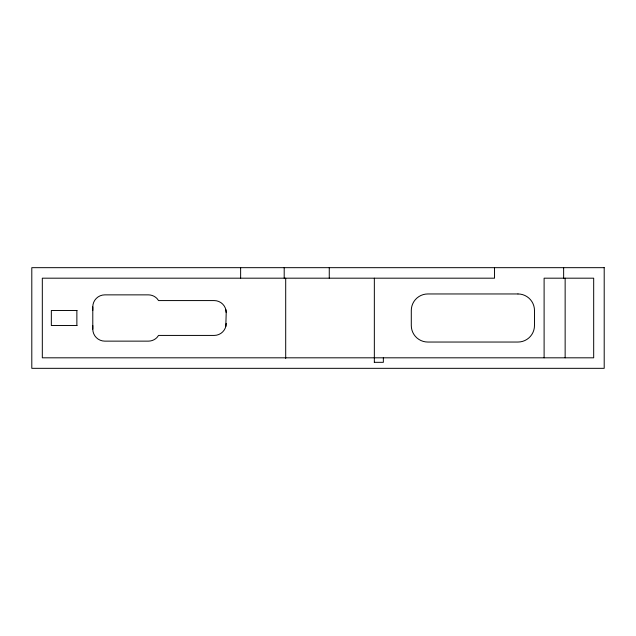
<?xml version="1.0" encoding="UTF-8"?>
<svg xmlns="http://www.w3.org/2000/svg" width="636" height="636" viewBox="0 0 636 636"><rect width="100%" height="100%" fill="white"/><g stroke="black" fill="none" stroke-linecap="round" stroke-linejoin="round"><path stroke-width="0.95" d="M92.777 310.487L92.792 306.886A12.02 12.02 0 0 1 104.813 294.865L148.387 294.865A12.02 12.02 0 0 1 156.885 298.387L158.563 300.574L214.189 300.574A12.02 12.02 0 0 1 226.209 312.594L225.796 326.522M77.043 310.487L51.333 310.487L51.333 325.513L77.043 325.513M374.342 362.321L383.349 362.321L383.349 357.814M225.796 309.478L226.209 312.594M92.777 325.513L92.792 329.114A12.02 12.02 0 0 0 104.813 341.135L148.387 341.135A12.02 12.02 0 0 0 156.885 337.613L158.563 335.426L214.189 335.426A12.02 12.02 0 0 0 226.209 323.406M565.142 278.186L565.142 357.814M563.639 267.669L563.639 278.186M544.106 357.814L544.106 278.186L593.682 278.186L593.682 357.814L42.318 357.814L42.318 278.186L494.53 278.186L494.53 267.669M374.342 278.186L374.342 362.592M329.265 267.669L329.265 278.186M285.699 278.186L285.699 358.442M284.197 267.669L284.197 278.186M240.631 267.669L240.631 278.186M92.792 306.886L92.792 329.114M76.869 310.487L76.869 325.513M604.2 267.669L31.8 267.669L31.8 368.331L604.2 368.331L604.2 267.669M517.966 293.959L427.821 293.959A16.528 16.528 0 0 0 411.293 310.487L411.293 325.513A16.528 16.528 0 0 0 427.821 342.041L517.966 342.041A16.528 16.528 0 0 0 534.486 325.513L534.486 310.487A16.528 16.528 0 0 0 517.966 293.959"/></g></svg>
